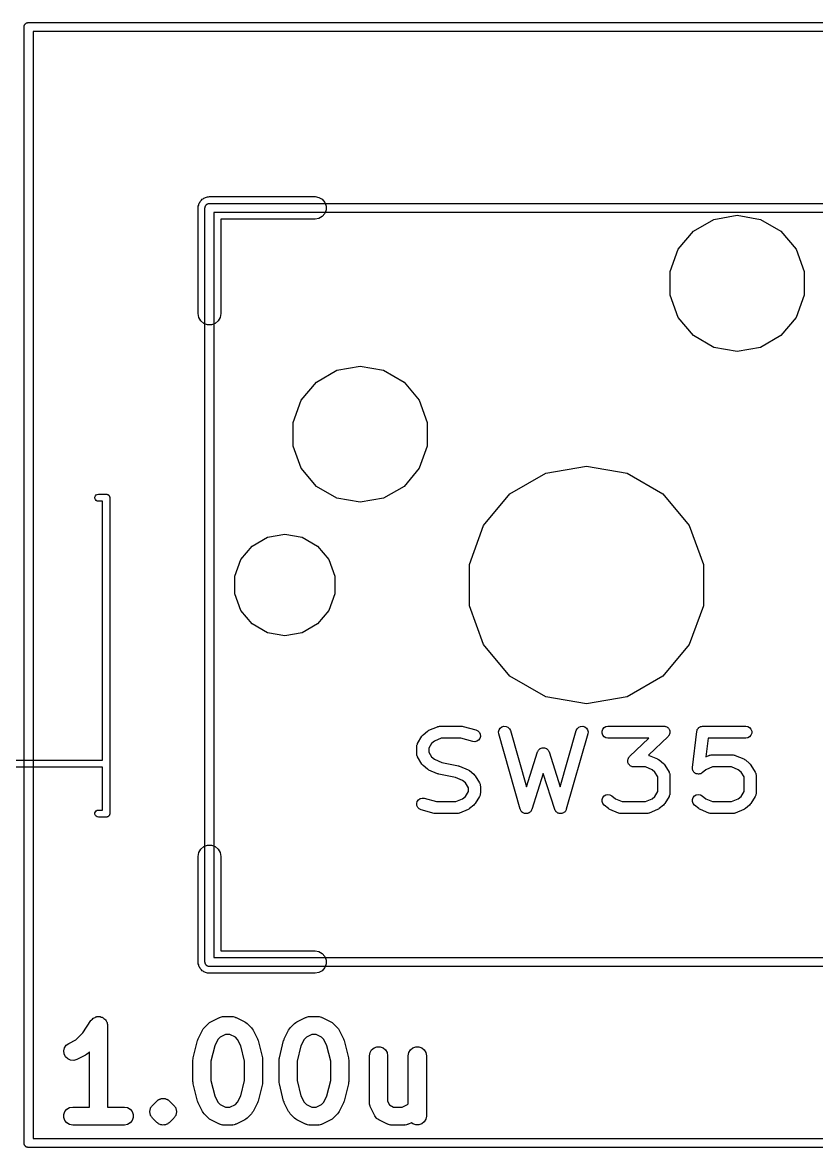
# Model space of a CAD drawing. Header units: millimetres. Extents: x 50 to 169, y 50 to 167.
# Drawn here: x 148.61 to 161.99, y 70.3 to 89.25 of the extents above; entities that cross this region are included whole.
import ezdxf

# ---------------------------------------------------------------- set-up
doc = ezdxf.new("R2010")
doc.units = ezdxf.units.MM
doc.layers.add('BLACK', color=7, linetype='Continuous')

# ---------------------------------------------------------------- blocks, each defined once
blk = doc.blocks.new('hhskb2-Cmts.User')
at = {"layer": 'BLACK'}
for p, q in [((138.582, -100.618), (138.584, -100.612)), ((138.584, -100.612), (138.588, -100.607)), ((138.588, -100.607), (138.592, -100.601)), ((138.592, -100.601), (138.597, -100.597)), ((138.597, -100.597), (138.601, -100.592)), ((138.601, -100.592), (138.607, -100.588)), ((138.607, -100.588), (138.612, -100.584)), ((138.612, -100.584), (138.618, -100.582)), ((138.618, -100.582), (138.624, -100.578)), ((138.624, -100.578), (138.631, -100.577)), ((138.631, -100.577), (138.637, -100.575)), ((138.637, -100.575), (138.643, -100.575)), ((138.643, -100.575), (138.65, -100.574)), ((138.65, -100.574), (151.35, -100.574)), ((138.574, -100.65), (138.575, -100.643)), ((138.574, -113.35), (138.574, -100.65)), ((138.575, -100.637), (138.577, -100.631)), ((138.575, -100.643), (138.575, -100.637)), ((138.577, -100.631), (138.578, -100.624)), ((138.578, -100.624), (138.582, -100.618)), ((138.726, -100.726), (138.726, -113.274)), ((151.274, -100.726), (138.726, -100.726)), ((138.726, -113.274), (151.274, -113.274)), ((138.575, -113.357), (138.574, -113.35)), ((138.575, -113.363), (138.575, -113.357)), ((138.577, -113.369), (138.575, -113.363)), ((138.578, -113.376), (138.577, -113.369)), ((138.582, -113.382), (138.578, -113.376)), ((138.584, -113.388), (138.582, -113.382)), ((138.588, -113.393), (138.584, -113.388)), ((138.592, -113.399), (138.588, -113.393)), ((138.597, -113.403), (138.592, -113.399)), ((138.601, -113.408), (138.597, -113.403)), ((138.607, -113.412), (138.601, -113.408)), ((138.612, -113.416), (138.607, -113.412)), ((138.618, -113.418), (138.612, -113.416)), ((138.624, -113.422), (138.618, -113.418)), ((138.631, -113.423), (138.624, -113.422)), ((138.637, -113.425), (138.631, -113.423)), ((138.643, -113.425), (138.637, -113.425)), ((138.65, -113.426), (138.643, -113.425)), ((151.35, -113.426), (138.65, -113.426))]:
    blk.add_line(p, q, dxfattribs=at)
blk = doc.blocks.new('hhskb2-Dwgs.User')
at = {"layer": 'BLACK'}
for p, q in [((135.527, -97.5888), (135.529, -97.5825)), ((135.529, -97.5825), (135.53, -97.5759)), ((135.53, -97.5759), (135.534, -97.5702)), ((135.534, -97.5702), (135.536, -97.5639)), ((135.536, -97.5639), (135.54, -97.5588)), ((135.54, -97.5588), (135.544, -97.553)), ((135.544, -97.553), (135.549, -97.5487)), ((135.549, -97.5487), (135.553, -97.5436)), ((135.553, -97.5436), (135.559, -97.5403)), ((135.559, -97.5403), (135.564, -97.536)), ((135.564, -97.536), (135.57, -97.5337)), ((135.57, -97.5337), (135.576, -97.5304)), ((135.576, -97.5304), (135.583, -97.5292)), ((135.583, -97.5292), (135.589, -97.527)), ((135.589, -97.527), (135.595, -97.527)), ((135.595, -97.527), (135.602, -97.5258)), ((135.602, -97.5258), (154.398, -97.5258)), ((135.526, -97.602), (135.527, -97.5954)), ((135.526, -116.398), (135.526, -97.602)), ((135.527, -97.5954), (135.527, -97.5888)), ((135.678, -97.6782), (135.678, -116.322)), ((154.322, -97.6782), (135.678, -97.6782)), ((136.518, -114.541), (136.654, -114.336)), ((136.654, -114.336), (136.66, -114.33)), ((136.66, -114.33), (136.665, -114.322)), ((136.665, -114.322), (136.678, -114.311)), ((136.678, -114.311), (136.691, -114.298)), ((136.691, -114.298), (136.699, -114.294)), ((136.699, -114.294), (136.705, -114.288)), ((136.705, -114.288), (136.722, -114.282)), ((136.722, -114.282), (136.738, -114.274)), ((136.738, -114.274), (136.747, -114.273)), ((136.747, -114.273), (136.755, -114.27)), ((136.755, -114.27), (136.773, -114.27)), ((136.773, -114.27), (136.791, -114.268)), ((136.791, -114.268), (136.799, -114.27)), ((136.799, -114.27), (136.808, -114.27)), ((136.808, -114.27), (136.825, -114.277)), ((136.825, -114.277), (136.843, -114.281)), ((136.843, -114.281), (136.85, -114.286)), ((136.85, -114.286), (136.857, -114.288)), ((136.857, -114.288), (136.871, -114.3)), ((136.871, -114.3), (136.887, -114.31)), ((136.887, -114.31), (136.892, -114.317)), ((136.892, -114.317), (136.898, -114.322)), ((136.898, -114.322), (136.907, -114.338)), ((136.907, -114.338), (136.918, -114.353)), ((136.918, -114.353), (136.92, -114.361)), ((136.92, -114.361), (136.924, -114.368)), ((136.924, -114.368), (136.928, -114.386)), ((136.928, -114.386), (136.933, -114.404)), ((136.933, -114.404), (136.932, -114.412)), ((136.932, -114.412), (136.934, -114.42)), ((136.934, -114.42), (136.934, -115.792)), ((138.56, -114.458), (138.633, -114.385)), ((138.633, -114.385), (138.653, -114.371)), ((138.653, -114.371), (138.673, -114.357)), ((138.673, -114.357), (138.818, -114.284)), ((138.818, -114.284), (138.826, -114.282)), ((138.826, -114.282), (138.834, -114.277)), ((138.834, -114.277), (138.851, -114.274)), ((138.851, -114.274), (138.868, -114.269)), ((138.868, -114.269), (138.877, -114.27)), ((138.877, -114.27), (138.886, -114.268)), ((138.886, -114.268), (139.031, -114.268)), ((139.031, -114.268), (139.04, -114.27)), ((139.04, -114.27), (139.048, -114.269)), ((139.048, -114.269), (139.066, -114.274)), ((139.066, -114.274), (139.083, -114.277)), ((139.083, -114.277), (139.091, -114.282)), ((139.091, -114.282), (139.099, -114.284)), ((139.099, -114.284), (139.244, -114.357)), ((139.244, -114.357), (139.264, -114.371)), ((139.264, -114.371), (139.284, -114.385)), ((139.284, -114.385), (139.356, -114.458)), ((140.012, -114.458), (140.084, -114.385)), ((140.084, -114.385), (140.104, -114.371)), ((140.104, -114.371), (140.124, -114.357)), ((140.124, -114.357), (140.269, -114.284)), ((140.269, -114.284), (140.278, -114.282)), ((140.278, -114.282), (140.285, -114.277)), ((140.285, -114.277), (140.303, -114.274)), ((140.303, -114.274), (140.32, -114.269)), ((140.32, -114.269), (140.329, -114.27)), ((140.329, -114.27), (140.337, -114.268)), ((140.337, -114.268), (140.482, -114.268)), ((140.482, -114.268), (140.491, -114.27)), ((140.491, -114.27), (140.5, -114.269)), ((140.5, -114.269), (140.517, -114.274)), ((140.517, -114.274), (140.535, -114.277)), ((140.535, -114.277), (140.542, -114.282)), ((140.542, -114.282), (140.551, -114.284)), ((140.551, -114.284), (140.696, -114.357)), ((140.696, -114.357), (140.715, -114.371)), ((140.715, -114.371), (140.735, -114.385)), ((140.735, -114.385), (140.808, -114.458)), ((136.401, -114.658), (136.518, -114.541)), ((138.459, -114.643), (138.532, -114.497)), ((138.532, -114.497), (138.546, -114.478)), ((138.546, -114.478), (138.56, -114.458)), ((138.831, -114.618), (138.793, -114.656)), ((138.922, -114.573), (138.831, -114.618)), ((138.995, -114.573), (138.922, -114.573)), ((139.086, -114.618), (138.995, -114.573)), ((139.123, -114.656), (139.086, -114.618)), ((139.356, -114.458), (139.37, -114.478)), ((139.37, -114.478), (139.385, -114.497)), ((139.385, -114.497), (139.458, -114.643)), ((139.911, -114.643), (139.983, -114.497)), ((139.983, -114.497), (139.998, -114.478)), ((139.998, -114.478), (140.012, -114.458)), ((140.282, -114.618), (140.245, -114.656)), ((140.373, -114.573), (140.282, -114.618)), ((140.446, -114.573), (140.373, -114.573)), ((140.537, -114.618), (140.446, -114.573)), ((140.575, -114.656), (140.537, -114.618)), ((140.808, -114.458), (140.822, -114.478)), ((140.822, -114.478), (140.836, -114.497)), ((140.836, -114.497), (140.909, -114.643)), ((136.194, -114.847), (136.206, -114.795)), ((136.206, -114.795), (136.235, -114.751)), ((136.235, -114.751), (136.278, -114.72)), ((136.278, -114.72), (136.401, -114.658)), ((138.375, -114.964), (138.448, -114.674)), ((138.448, -114.674), (138.455, -114.659)), ((138.455, -114.659), (138.459, -114.643)), ((138.739, -114.764), (138.675, -115.02)), ((138.793, -114.656), (138.739, -114.764)), ((139.177, -114.764), (139.123, -114.656)), ((139.241, -115.02), (139.177, -114.764)), ((139.458, -114.643), (139.462, -114.659)), ((139.462, -114.659), (139.469, -114.674)), ((139.469, -114.674), (139.542, -114.964)), ((139.827, -114.964), (139.899, -114.674)), ((139.899, -114.674), (139.906, -114.659)), ((139.906, -114.659), (139.911, -114.643)), ((140.191, -114.764), (140.127, -115.02)), ((140.245, -114.656), (140.191, -114.764)), ((140.629, -114.764), (140.575, -114.656)), ((140.693, -115.02), (140.629, -114.764)), ((140.909, -114.643), (140.914, -114.659)), ((140.914, -114.659), (140.921, -114.674)), ((140.921, -114.674), (140.993, -114.964)), ((141.382, -114.83), (141.422, -114.796)), ((141.422, -114.796), (141.472, -114.778)), ((141.472, -114.778), (141.525, -114.778)), ((141.525, -114.778), (141.575, -114.796)), ((141.575, -114.796), (141.615, -114.83)), ((142.035, -114.83), (142.075, -114.796)), ((142.075, -114.796), (142.125, -114.778)), ((142.125, -114.778), (142.178, -114.778)), ((142.178, -114.778), (142.228, -114.796)), ((142.228, -114.796), (142.268, -114.83)), ((136.2, -114.899), (136.194, -114.847)), ((136.223, -114.947), (136.2, -114.899)), ((136.262, -114.983), (136.223, -114.947)), ((136.31, -115.004), (136.262, -114.983)), ((136.363, -115.007), (136.31, -115.004)), ((136.414, -114.992), (136.363, -115.007)), ((136.559, -114.92), (136.414, -114.992)), ((136.579, -114.905), (136.559, -114.92)), ((136.599, -114.891), (136.579, -114.905)), ((136.629, -114.861), (136.599, -114.891)), ((136.629, -115.792), (136.629, -114.861)), ((138.371, -115.001), (138.374, -114.983)), ((138.371, -115.364), (138.371, -115.001)), ((138.374, -114.983), (138.375, -114.964)), ((139.542, -114.964), (139.543, -114.983)), ((139.543, -114.983), (139.546, -115.001)), ((139.546, -115.001), (139.546, -115.364)), ((139.822, -115.001), (139.825, -114.983)), ((139.822, -115.364), (139.822, -115.001)), ((139.825, -114.983), (139.827, -114.964)), ((140.993, -114.964), (140.994, -114.983)), ((140.994, -114.983), (140.998, -115.001)), ((140.998, -115.001), (140.998, -115.364)), ((141.346, -114.928), (141.355, -114.876)), ((141.346, -115.727), (141.346, -114.928)), ((141.355, -114.876), (141.382, -114.83)), ((141.615, -114.83), (141.642, -114.876)), ((141.642, -114.876), (141.651, -114.928)), ((141.651, -114.928), (141.651, -115.691)), ((141.999, -114.928), (142.008, -114.876)), ((141.999, -115.736), (141.999, -114.928)), ((142.008, -114.876), (142.035, -114.83)), ((142.268, -114.83), (142.295, -114.876)), ((142.295, -114.876), (142.304, -114.928)), ((142.304, -114.928), (142.304, -115.944)), ((138.675, -115.02), (138.675, -115.345)), ((139.241, -115.345), (139.241, -115.02)), ((140.127, -115.02), (140.127, -115.345)), ((140.693, -115.345), (140.693, -115.02)), ((138.374, -115.382), (138.371, -115.364)), ((138.375, -115.401), (138.374, -115.382)), ((138.675, -115.345), (138.739, -115.601)), ((139.177, -115.601), (139.241, -115.345)), ((139.543, -115.382), (139.542, -115.401)), ((139.546, -115.364), (139.543, -115.382)), ((139.825, -115.382), (139.822, -115.364)), ((139.827, -115.401), (139.825, -115.382)), ((140.127, -115.345), (140.191, -115.601)), ((140.629, -115.601), (140.693, -115.345)), ((140.994, -115.382), (140.993, -115.401)), ((140.998, -115.364), (140.994, -115.382)), ((138.448, -115.691), (138.375, -115.401)), ((139.542, -115.401), (139.469, -115.691)), ((139.899, -115.691), (139.827, -115.401)), ((140.993, -115.401), (140.921, -115.691)), ((137.682, -115.775), (137.69, -115.764)), ((137.69, -115.764), (137.762, -115.692)), ((137.762, -115.692), (137.773, -115.684)), ((137.773, -115.684), (137.782, -115.674)), ((137.782, -115.674), (137.789, -115.672)), ((137.789, -115.672), (137.794, -115.667)), ((137.794, -115.667), (137.8, -115.665)), ((137.8, -115.665), (137.805, -115.661)), ((137.805, -115.661), (137.818, -115.658)), ((137.818, -115.658), (137.83, -115.652)), ((137.83, -115.652), (137.837, -115.651)), ((137.837, -115.651), (137.843, -115.649)), ((137.843, -115.649), (137.85, -115.649)), ((137.85, -115.649), (137.857, -115.647)), ((137.857, -115.647), (137.87, -115.649)), ((137.87, -115.649), (137.883, -115.647)), ((137.883, -115.647), (137.89, -115.649)), ((137.89, -115.649), (137.896, -115.649)), ((137.896, -115.649), (137.903, -115.651)), ((137.903, -115.651), (137.909, -115.652)), ((137.909, -115.652), (137.921, -115.658)), ((137.921, -115.658), (137.934, -115.661)), ((137.934, -115.661), (137.94, -115.665)), ((137.94, -115.665), (137.946, -115.667)), ((137.946, -115.667), (137.951, -115.672)), ((137.951, -115.672), (137.957, -115.674)), ((137.957, -115.674), (137.967, -115.684)), ((137.967, -115.684), (137.978, -115.692)), ((137.978, -115.692), (138.05, -115.764)), ((138.05, -115.764), (138.058, -115.775)), ((138.455, -115.706), (138.448, -115.691)), ((138.459, -115.722), (138.455, -115.706)), ((138.532, -115.867), (138.459, -115.722)), ((138.739, -115.601), (138.793, -115.709)), ((138.793, -115.709), (138.831, -115.747)), ((138.831, -115.747), (138.922, -115.792)), ((138.995, -115.792), (139.086, -115.747)), ((139.086, -115.747), (139.123, -115.709)), ((139.123, -115.709), (139.177, -115.601)), ((139.458, -115.722), (139.385, -115.867)), ((139.462, -115.706), (139.458, -115.722)), ((139.469, -115.691), (139.462, -115.706)), ((139.906, -115.706), (139.899, -115.691)), ((139.911, -115.722), (139.906, -115.706)), ((139.983, -115.867), (139.911, -115.722)), ((140.191, -115.601), (140.245, -115.709)), ((140.245, -115.709), (140.282, -115.747)), ((140.282, -115.747), (140.373, -115.792)), ((140.446, -115.792), (140.537, -115.747)), ((140.537, -115.747), (140.575, -115.709)), ((140.575, -115.709), (140.629, -115.601)), ((140.909, -115.722), (140.836, -115.867)), ((140.914, -115.706), (140.909, -115.722)), ((140.921, -115.691), (140.914, -115.706)), ((141.348, -115.735), (141.346, -115.727)), ((141.347, -115.744), (141.348, -115.735)), ((141.352, -115.761), (141.347, -115.744)), ((141.355, -115.779), (141.352, -115.761)), ((141.651, -115.691), (141.685, -115.758)), ((141.685, -115.758), (141.752, -115.792)), ((141.898, -115.792), (141.989, -115.747)), ((141.989, -115.747), (141.999, -115.736)), ((136.196, -115.918), (136.214, -115.868)), ((136.196, -115.971), (136.196, -115.918)), ((136.214, -115.868), (136.248, -115.828)), ((136.248, -115.828), (136.294, -115.801)), ((136.294, -115.801), (136.346, -115.792)), ((136.346, -115.792), (136.629, -115.792)), ((136.934, -115.792), (137.217, -115.792)), ((137.217, -115.792), (137.269, -115.801)), ((137.269, -115.801), (137.315, -115.828)), ((137.315, -115.828), (137.349, -115.868)), ((137.349, -115.868), (137.367, -115.918)), ((137.367, -115.918), (137.367, -115.971)), ((137.645, -115.859), (137.649, -115.846)), ((137.647, -115.872), (137.645, -115.859)), ((137.645, -115.885), (137.647, -115.872)), ((137.649, -115.898), (137.645, -115.885)), ((137.649, -115.846), (137.65, -115.832)), ((137.65, -115.911), (137.649, -115.898)), ((137.65, -115.832), (137.656, -115.82)), ((137.656, -115.923), (137.65, -115.911)), ((137.656, -115.82), (137.659, -115.807)), ((137.659, -115.936), (137.656, -115.923)), ((137.659, -115.807), (137.667, -115.797)), ((137.667, -115.947), (137.659, -115.936)), ((137.667, -115.797), (137.672, -115.784)), ((137.672, -115.959), (137.667, -115.947)), ((137.672, -115.784), (137.682, -115.775)), ((137.682, -115.969), (137.672, -115.959)), ((138.058, -115.775), (138.067, -115.784)), ((138.067, -115.959), (138.058, -115.969)), ((138.067, -115.784), (138.073, -115.797)), ((138.073, -115.947), (138.067, -115.959)), ((138.073, -115.797), (138.081, -115.807)), ((138.081, -115.936), (138.073, -115.947)), ((138.081, -115.807), (138.084, -115.82)), ((138.084, -115.923), (138.081, -115.936)), ((138.084, -115.82), (138.09, -115.832)), ((138.09, -115.911), (138.084, -115.923)), ((138.09, -115.832), (138.091, -115.846)), ((138.091, -115.898), (138.09, -115.911)), ((138.091, -115.846), (138.094, -115.859)), ((138.094, -115.885), (138.091, -115.898)), ((138.094, -115.859), (138.093, -115.872)), ((138.093, -115.872), (138.094, -115.885)), ((138.546, -115.887), (138.532, -115.867)), ((138.56, -115.907), (138.546, -115.887)), ((138.633, -115.98), (138.56, -115.907)), ((138.922, -115.792), (138.995, -115.792)), ((139.356, -115.907), (139.284, -115.98)), ((139.37, -115.887), (139.356, -115.907)), ((139.385, -115.867), (139.37, -115.887)), ((139.998, -115.887), (139.983, -115.867)), ((140.012, -115.907), (139.998, -115.887)), ((140.084, -115.98), (140.012, -115.907)), ((140.373, -115.792), (140.446, -115.792)), ((140.808, -115.907), (140.735, -115.98)), ((140.822, -115.887), (140.808, -115.907)), ((140.836, -115.867), (140.822, -115.887)), ((141.36, -115.786), (141.355, -115.779)), ((141.362, -115.795), (141.36, -115.786)), ((141.435, -115.94), (141.362, -115.795)), ((141.448, -115.958), (141.435, -115.94)), ((141.46, -115.977), (141.448, -115.958)), ((141.752, -115.792), (141.898, -115.792)), ((142.304, -115.944), (142.295, -115.997)), ((136.214, -116.021), (136.196, -115.971)), ((136.248, -116.061), (136.214, -116.021)), ((136.294, -116.088), (136.248, -116.061)), ((136.346, -116.097), (136.294, -116.088)), ((137.217, -116.097), (136.346, -116.097)), ((137.269, -116.088), (137.217, -116.097)), ((137.315, -116.061), (137.269, -116.088)), ((137.349, -116.021), (137.315, -116.061)), ((137.367, -115.971), (137.349, -116.021)), ((137.69, -115.98), (137.682, -115.969)), ((137.762, -116.052), (137.69, -115.98)), ((137.773, -116.06), (137.762, -116.052)), ((137.782, -116.069), (137.773, -116.06)), ((137.789, -116.072), (137.782, -116.069)), ((137.794, -116.076), (137.789, -116.072)), ((137.8, -116.079), (137.794, -116.076)), ((137.805, -116.083), (137.8, -116.079)), ((137.818, -116.086), (137.805, -116.083)), ((137.83, -116.092), (137.818, -116.086)), ((137.837, -116.092), (137.83, -116.092)), ((137.843, -116.095), (137.837, -116.092)), ((137.85, -116.095), (137.843, -116.095)), ((137.857, -116.096), (137.85, -116.095)), ((137.87, -116.095), (137.857, -116.096)), ((137.883, -116.096), (137.87, -116.095)), ((137.89, -116.095), (137.883, -116.096)), ((137.896, -116.095), (137.89, -116.095)), ((137.903, -116.092), (137.896, -116.095)), ((137.909, -116.092), (137.903, -116.092)), ((137.921, -116.086), (137.909, -116.092)), ((137.934, -116.083), (137.921, -116.086)), ((137.94, -116.079), (137.934, -116.083)), ((137.946, -116.076), (137.94, -116.079)), ((137.951, -116.072), (137.946, -116.076)), ((137.957, -116.069), (137.951, -116.072)), ((137.967, -116.06), (137.957, -116.069)), ((137.978, -116.052), (137.967, -116.06)), ((138.05, -115.98), (137.978, -116.052)), ((138.058, -115.969), (138.05, -115.98)), ((138.653, -115.994), (138.633, -115.98)), ((138.673, -116.008), (138.653, -115.994)), ((138.818, -116.081), (138.673, -116.008)), ((138.826, -116.083), (138.818, -116.081)), ((138.834, -116.088), (138.826, -116.083)), ((138.851, -116.091), (138.834, -116.088)), ((138.868, -116.096), (138.851, -116.091)), ((138.877, -116.095), (138.868, -116.096)), ((138.886, -116.097), (138.877, -116.095)), ((139.031, -116.097), (138.886, -116.097)), ((139.04, -116.095), (139.031, -116.097)), ((139.048, -116.096), (139.04, -116.095)), ((139.066, -116.091), (139.048, -116.096)), ((139.083, -116.088), (139.066, -116.091)), ((139.091, -116.083), (139.083, -116.088)), ((139.099, -116.081), (139.091, -116.083)), ((139.244, -116.008), (139.099, -116.081)), ((139.264, -115.994), (139.244, -116.008)), ((139.284, -115.98), (139.264, -115.994)), ((140.104, -115.994), (140.084, -115.98)), ((140.124, -116.008), (140.104, -115.994)), ((140.269, -116.081), (140.124, -116.008)), ((140.278, -116.083), (140.269, -116.081)), ((140.285, -116.088), (140.278, -116.083)), ((140.303, -116.091), (140.285, -116.088)), ((140.32, -116.096), (140.303, -116.091)), ((140.329, -116.095), (140.32, -116.096)), ((140.337, -116.097), (140.329, -116.095)), ((140.482, -116.097), (140.337, -116.097)), ((140.491, -116.095), (140.482, -116.097)), ((140.5, -116.096), (140.491, -116.095)), ((140.517, -116.091), (140.5, -116.096)), ((140.535, -116.088), (140.517, -116.091)), ((140.542, -116.083), (140.535, -116.088)), ((140.551, -116.081), (140.542, -116.083)), ((140.696, -116.008), (140.551, -116.081)), ((140.715, -115.994), (140.696, -116.008)), ((140.735, -115.98), (140.715, -115.994)), ((141.464, -115.979), (141.46, -115.977)), ((141.466, -115.983), (141.464, -115.979)), ((141.485, -115.995), (141.466, -115.983)), ((141.503, -116.008), (141.485, -115.995)), ((141.648, -116.081), (141.503, -116.008)), ((141.656, -116.083), (141.648, -116.081)), ((141.664, -116.088), (141.656, -116.083)), ((141.682, -116.091), (141.664, -116.088)), ((141.699, -116.096), (141.682, -116.091)), ((141.707, -116.095), (141.699, -116.096)), ((141.716, -116.097), (141.707, -116.095)), ((141.934, -116.097), (141.716, -116.097)), ((141.943, -116.095), (141.934, -116.097)), ((141.951, -116.096), (141.943, -116.095)), ((141.968, -116.091), (141.951, -116.096)), ((141.986, -116.088), (141.968, -116.091)), ((141.994, -116.083), (141.986, -116.088)), ((142.002, -116.081), (141.994, -116.083)), ((142.051, -116.056), (142.002, -116.081)), ((142.075, -116.076), (142.051, -116.056)), ((142.125, -116.095), (142.075, -116.076)), ((142.178, -116.095), (142.125, -116.095)), ((142.228, -116.076), (142.178, -116.095)), ((142.268, -116.042), (142.228, -116.076)), ((142.295, -115.997), (142.268, -116.042)), ((135.678, -116.322), (154.322, -116.322)), ((135.527, -116.405), (135.526, -116.398)), ((135.527, -116.411), (135.527, -116.405)), ((135.529, -116.417), (135.527, -116.411)), ((135.53, -116.424), (135.529, -116.417)), ((135.534, -116.43), (135.53, -116.424)), ((135.536, -116.436), (135.534, -116.43)), ((135.54, -116.441), (135.536, -116.436)), ((135.544, -116.447), (135.54, -116.441)), ((135.549, -116.451), (135.544, -116.447)), ((135.553, -116.456), (135.549, -116.451)), ((135.559, -116.46), (135.553, -116.456)), ((135.564, -116.464), (135.559, -116.46)), ((135.57, -116.466), (135.564, -116.464)), ((135.576, -116.47), (135.57, -116.466)), ((135.583, -116.471), (135.576, -116.47)), ((135.589, -116.473), (135.583, -116.471)), ((135.595, -116.473), (135.589, -116.473)), ((135.602, -116.474), (135.595, -116.473)), ((154.398, -116.474), (135.602, -116.474))]:
    blk.add_line(p, q, dxfattribs=at)
blk = doc.blocks.new('hhskb2-F.SilkS')
at = {"layer": 'BLACK'}
for p, q in [((138.462, -100.617), (138.468, -100.601)), ((138.468, -100.601), (138.471, -100.585)), ((138.471, -100.585), (138.479, -100.57)), ((138.479, -100.57), (138.485, -100.555)), ((138.485, -100.555), (138.496, -100.542)), ((138.496, -100.542), (138.504, -100.528)), ((138.504, -100.528), (138.517, -100.517)), ((138.517, -100.517), (138.528, -100.504)), ((138.528, -100.504), (138.542, -100.496)), ((138.542, -100.496), (138.555, -100.485)), ((138.555, -100.485), (138.57, -100.479)), ((138.57, -100.479), (138.585, -100.471)), ((138.585, -100.471), (138.601, -100.468)), ((138.601, -100.468), (138.617, -100.462)), ((138.617, -100.462), (138.634, -100.462)), ((138.634, -100.462), (138.65, -100.459)), ((138.65, -100.459), (140.428, -100.459)), ((140.428, -100.459), (140.493, -100.471)), ((140.493, -100.471), (140.55, -100.504)), ((140.55, -100.504), (140.593, -100.555)), ((140.593, -100.555), (140.616, -100.617)), ((138.459, -100.65), (138.462, -100.634)), ((138.459, -102.428), (138.459, -100.65)), ((138.462, -100.634), (138.462, -100.617)), ((140.55, -100.796), (140.493, -100.829)), ((140.593, -100.745), (140.55, -100.796)), ((140.616, -100.683), (140.593, -100.745)), ((140.616, -100.617), (140.616, -100.683)), ((147.148, -100.842), (147.54, -100.773)), ((147.54, -100.773), (147.932, -100.842)), ((140.428, -100.84), (138.84, -100.84)), ((138.84, -100.84), (138.84, -102.428)), ((140.493, -100.829), (140.428, -100.84)), ((146.802, -101.041), (147.148, -100.842)), ((147.932, -100.842), (148.278, -101.041)), ((146.546, -101.346), (146.802, -101.041)), ((148.278, -101.041), (148.534, -101.346)), ((146.41, -101.721), (146.546, -101.346)), ((148.534, -101.346), (148.67, -101.721)), ((146.41, -102.119), (146.41, -101.721)), ((148.67, -101.721), (148.67, -102.119)), ((146.546, -102.494), (146.41, -102.119)), ((148.67, -102.119), (148.534, -102.494)), ((138.471, -102.493), (138.459, -102.428)), ((138.504, -102.55), (138.471, -102.493)), ((138.829, -102.493), (138.796, -102.55)), ((138.84, -102.428), (138.829, -102.493)), ((146.802, -102.799), (146.546, -102.494)), ((148.534, -102.494), (148.278, -102.799)), ((138.555, -102.593), (138.504, -102.55)), ((138.617, -102.616), (138.555, -102.593)), ((138.683, -102.616), (138.617, -102.616)), ((138.745, -102.593), (138.683, -102.616)), ((138.796, -102.55), (138.745, -102.593)), ((147.148, -102.998), (146.802, -102.799)), ((148.278, -102.799), (147.932, -102.998)), ((147.54, -103.067), (147.148, -102.998)), ((147.932, -102.998), (147.54, -103.067)), ((140.452, -103.581), (140.798, -103.382)), ((140.798, -103.382), (141.19, -103.313)), ((141.19, -103.313), (141.582, -103.382)), ((141.582, -103.382), (141.928, -103.581)), ((140.196, -103.886), (140.452, -103.581)), ((141.928, -103.581), (142.184, -103.886)), ((140.06, -104.261), (140.196, -103.886)), ((142.184, -103.886), (142.32, -104.261)), ((140.06, -104.659), (140.06, -104.261)), ((142.32, -104.261), (142.32, -104.659)), ((140.196, -105.034), (140.06, -104.659)), ((142.32, -104.659), (142.184, -105.034)), ((140.452, -105.339), (140.196, -105.034)), ((142.184, -105.034), (141.928, -105.339)), ((143.713, -105.467), (144.315, -105.119)), ((144.315, -105.119), (145, -104.998)), ((145, -104.998), (145.685, -105.119)), ((145.685, -105.119), (146.287, -105.467)), ((140.798, -105.538), (140.452, -105.339)), ((141.928, -105.339), (141.582, -105.538)), ((136.721, -105.52), (136.728, -105.5)), ((136.721, -105.54), (136.721, -105.52)), ((136.728, -105.56), (136.721, -105.54)), ((136.728, -105.5), (136.741, -105.484)), ((136.741, -105.484), (136.759, -105.474)), ((136.759, -105.474), (136.78, -105.47)), ((136.78, -105.47), (136.91, -105.47)), ((136.91, -105.47), (136.915, -105.471)), ((136.915, -105.471), (136.92, -105.471)), ((136.92, -105.471), (136.925, -105.473)), ((136.925, -105.473), (136.931, -105.474)), ((136.931, -105.474), (136.935, -105.476)), ((136.935, -105.476), (136.94, -105.478)), ((136.94, -105.478), (136.944, -105.481)), ((136.944, -105.481), (136.949, -105.484)), ((136.949, -105.484), (136.952, -105.488)), ((136.952, -105.488), (136.956, -105.491)), ((136.956, -105.491), (136.959, -105.496)), ((136.959, -105.496), (136.962, -105.5)), ((136.962, -105.5), (136.964, -105.505)), ((136.964, -105.505), (136.966, -105.509)), ((136.966, -105.509), (136.967, -105.515)), ((136.967, -105.515), (136.969, -105.52)), ((136.969, -105.52), (136.969, -105.525)), ((136.969, -105.525), (136.97, -105.53)), ((136.97, -105.53), (136.97, -110.85)), ((141.19, -105.607), (140.798, -105.538)), ((141.582, -105.538), (141.19, -105.607)), ((143.267, -105.999), (143.713, -105.467)), ((146.287, -105.467), (146.733, -105.999)), ((136.741, -105.576), (136.728, -105.56)), ((136.759, -105.586), (136.741, -105.576)), ((136.78, -105.59), (136.759, -105.586)), ((136.85, -105.59), (136.78, -105.59)), ((136.85, -109.95), (136.85, -105.59)), ((143.029, -106.652), (143.267, -105.999)), ((146.733, -105.999), (146.971, -106.652)), ((139.371, -106.346), (139.628, -106.197)), ((139.628, -106.197), (139.92, -106.146)), ((139.92, -106.146), (140.212, -106.197)), ((140.212, -106.197), (140.469, -106.346)), ((139.18, -106.573), (139.371, -106.346)), ((140.469, -106.346), (140.66, -106.573)), ((139.079, -106.852), (139.18, -106.573)), ((140.66, -106.573), (140.761, -106.852)), ((143.029, -107.348), (143.029, -106.652)), ((146.971, -106.652), (146.971, -107.348)), ((139.079, -107.148), (139.079, -106.852)), ((140.761, -106.852), (140.761, -107.148)), ((139.18, -107.427), (139.079, -107.148)), ((140.761, -107.148), (140.66, -107.427)), ((139.371, -107.654), (139.18, -107.427)), ((140.66, -107.427), (140.469, -107.654)), ((143.267, -108.001), (143.029, -107.348)), ((146.971, -107.348), (146.733, -108.001)), ((139.628, -107.803), (139.371, -107.654)), ((139.92, -107.854), (139.628, -107.803)), ((140.212, -107.803), (139.92, -107.854)), ((140.469, -107.654), (140.212, -107.803)), ((143.713, -108.533), (143.267, -108.001)), ((146.733, -108.001), (146.287, -108.533)), ((144.315, -108.881), (143.713, -108.533)), ((146.287, -108.533), (145.685, -108.881)), ((145, -109.002), (144.315, -108.881)), ((145.685, -108.881), (145, -109.002)), ((142.25, -109.522), (142.322, -109.462)), ((142.322, -109.462), (142.336, -109.454)), ((142.336, -109.454), (142.348, -109.446)), ((142.348, -109.446), (142.493, -109.386)), ((142.493, -109.386), (142.496, -109.385)), ((142.496, -109.385), (142.498, -109.384)), ((142.498, -109.384), (142.513, -109.381)), ((142.513, -109.381), (142.528, -109.378)), ((142.528, -109.378), (142.53, -109.378)), ((142.53, -109.378), (142.533, -109.378)), ((142.533, -109.378), (142.895, -109.378)), ((142.895, -109.378), (142.909, -109.38)), ((142.909, -109.38), (142.923, -109.382)), ((142.923, -109.382), (143.14, -109.442)), ((143.14, -109.442), (143.172, -109.457)), ((143.172, -109.457), (143.197, -109.482)), ((143.197, -109.482), (143.212, -109.515)), ((143.212, -109.515), (143.214, -109.55)), ((143.52, -109.472), (143.528, -109.438)), ((143.523, -109.507), (143.52, -109.472)), ((143.886, -110.777), (143.523, -109.507)), ((143.528, -109.438), (143.548, -109.409)), ((143.548, -109.409), (143.577, -109.388)), ((143.577, -109.388), (143.611, -109.378)), ((143.611, -109.378), (143.646, -109.381)), ((143.646, -109.381), (143.678, -109.395)), ((143.678, -109.395), (143.703, -109.42)), ((143.703, -109.42), (143.719, -109.452)), ((143.719, -109.452), (143.99, -110.399)), ((144.559, -110.399), (144.83, -109.452)), ((145.025, -109.507), (144.662, -110.777)), ((144.83, -109.452), (144.845, -109.42)), ((144.845, -109.42), (144.871, -109.395)), ((144.871, -109.395), (144.903, -109.381)), ((144.903, -109.381), (144.938, -109.378)), ((144.938, -109.378), (144.972, -109.388)), ((144.972, -109.388), (145, -109.409)), ((145, -109.409), (145.02, -109.438)), ((145.02, -109.438), (145.029, -109.472)), ((145.029, -109.472), (145.025, -109.507)), ((145.263, -109.462), (145.275, -109.429)), ((145.263, -109.497), (145.263, -109.462)), ((145.275, -109.53), (145.263, -109.497)), ((145.275, -109.429), (145.298, -109.402)), ((145.298, -109.402), (145.328, -109.384)), ((145.328, -109.384), (145.363, -109.378)), ((145.363, -109.378), (146.306, -109.378)), ((146.306, -109.378), (146.321, -109.38)), ((146.321, -109.38), (146.335, -109.382)), ((146.335, -109.382), (146.338, -109.383)), ((146.338, -109.383), (146.341, -109.384)), ((146.341, -109.384), (146.354, -109.391)), ((146.354, -109.391), (146.367, -109.398)), ((146.367, -109.398), (146.369, -109.4)), ((146.369, -109.4), (146.372, -109.402)), ((146.372, -109.402), (146.381, -109.413)), ((146.381, -109.413), (146.391, -109.423)), ((146.391, -109.423), (146.392, -109.426)), ((146.392, -109.426), (146.394, -109.429)), ((146.394, -109.429), (146.399, -109.442)), ((146.401, -109.511), (146.397, -109.525)), ((146.399, -109.442), (146.405, -109.456)), ((146.406, -109.497), (146.401, -109.511)), ((146.405, -109.456), (146.405, -109.459)), ((146.405, -109.459), (146.406, -109.462)), ((146.406, -109.462), (146.406, -109.476)), ((146.406, -109.476), (146.407, -109.491)), ((146.407, -109.491), (146.406, -109.494)), ((146.406, -109.494), (146.406, -109.497)), ((146.786, -110.072), (146.859, -109.467)), ((146.859, -109.462), (146.864, -109.448)), ((146.859, -109.465), (146.859, -109.462)), ((146.859, -109.467), (146.859, -109.465)), ((146.864, -109.448), (146.869, -109.434)), ((146.869, -109.434), (146.87, -109.431)), ((146.87, -109.431), (146.871, -109.429)), ((146.871, -109.429), (146.881, -109.417)), ((146.881, -109.417), (146.89, -109.405)), ((146.89, -109.405), (146.892, -109.404)), ((146.892, -109.404), (146.894, -109.402)), ((146.894, -109.402), (146.907, -109.394)), ((146.907, -109.394), (146.919, -109.386)), ((146.919, -109.386), (146.922, -109.385)), ((146.922, -109.385), (146.925, -109.384)), ((146.925, -109.384), (146.939, -109.381)), ((146.939, -109.381), (146.954, -109.378)), ((146.954, -109.378), (146.957, -109.378)), ((146.957, -109.378), (146.959, -109.378)), ((146.959, -109.378), (147.685, -109.378)), ((147.685, -109.378), (147.72, -109.384)), ((147.72, -109.384), (147.75, -109.402)), ((147.75, -109.402), (147.773, -109.429)), ((147.773, -109.429), (147.785, -109.462)), ((147.785, -109.497), (147.773, -109.53)), ((147.785, -109.462), (147.785, -109.497)), ((142.142, -109.712), (142.143, -109.702)), ((142.143, -109.702), (142.145, -109.695)), ((142.145, -109.695), (142.147, -109.687)), ((142.147, -109.687), (142.152, -109.678)), ((142.152, -109.678), (142.155, -109.669)), ((142.155, -109.669), (142.228, -109.548)), ((142.228, -109.548), (142.239, -109.535)), ((142.239, -109.535), (142.25, -109.522)), ((142.393, -109.668), (142.344, -109.75)), ((142.441, -109.628), (142.393, -109.668)), ((142.553, -109.581), (142.441, -109.628)), ((142.882, -109.581), (142.553, -109.581)), ((143.086, -109.638), (142.882, -109.581)), ((143.121, -109.641), (143.086, -109.638)), ((143.155, -109.632), (143.121, -109.641)), ((143.184, -109.612), (143.155, -109.632)), ((143.205, -109.584), (143.184, -109.612)), ((143.214, -109.55), (143.205, -109.584)), ((145.298, -109.557), (145.275, -109.53)), ((145.328, -109.575), (145.298, -109.557)), ((145.363, -109.581), (145.328, -109.575)), ((146.052, -109.581), (145.363, -109.581)), ((145.728, -109.89), (146.052, -109.581)), ((146.376, -109.553), (146.047, -109.867)), ((146.385, -109.541), (146.376, -109.553)), ((146.394, -109.53), (146.385, -109.541)), ((146.395, -109.527), (146.394, -109.53)), ((146.397, -109.525), (146.395, -109.527)), ((147.05, -109.581), (147.012, -109.892)), ((147.685, -109.581), (147.05, -109.581)), ((147.72, -109.575), (147.685, -109.581)), ((147.75, -109.557), (147.72, -109.575)), ((147.773, -109.53), (147.75, -109.557)), ((142.141, -109.721), (142.142, -109.712)), ((142.141, -109.842), (142.141, -109.721)), ((142.142, -109.852), (142.141, -109.842)), ((142.143, -109.862), (142.142, -109.852)), ((142.145, -109.869), (142.143, -109.862)), ((142.147, -109.877), (142.145, -109.869)), ((142.152, -109.886), (142.147, -109.877)), ((142.155, -109.895), (142.152, -109.886)), ((142.228, -110.016), (142.155, -109.895)), ((142.344, -109.75), (142.344, -109.814)), ((142.344, -109.814), (142.393, -109.896)), ((142.393, -109.896), (142.441, -109.936)), ((143.99, -110.399), (144.178, -109.811)), ((144.178, -109.811), (144.179, -109.808)), ((144.179, -109.808), (144.18, -109.804)), ((144.18, -109.804), (144.188, -109.792)), ((144.188, -109.792), (144.194, -109.78)), ((144.194, -109.78), (144.197, -109.777)), ((144.197, -109.777), (144.199, -109.774)), ((144.199, -109.774), (144.21, -109.766)), ((144.21, -109.766), (144.22, -109.756)), ((144.22, -109.756), (144.224, -109.755)), ((144.224, -109.755), (144.227, -109.752)), ((144.227, -109.752), (144.24, -109.748)), ((144.24, -109.748), (144.253, -109.743)), ((144.253, -109.743), (144.257, -109.743)), ((144.257, -109.743), (144.261, -109.742)), ((144.261, -109.742), (144.274, -109.742)), ((144.274, -109.742), (144.288, -109.742)), ((144.288, -109.742), (144.292, -109.743)), ((144.292, -109.743), (144.296, -109.743)), ((144.296, -109.743), (144.309, -109.748)), ((144.309, -109.748), (144.322, -109.752)), ((144.322, -109.752), (144.325, -109.755)), ((144.325, -109.755), (144.329, -109.756)), ((144.329, -109.756), (144.339, -109.766)), ((144.339, -109.766), (144.349, -109.774)), ((144.349, -109.774), (144.352, -109.777)), ((144.352, -109.777), (144.355, -109.78)), ((144.355, -109.78), (144.361, -109.792)), ((144.361, -109.792), (144.368, -109.804)), ((144.368, -109.804), (144.369, -109.808)), ((144.369, -109.808), (144.371, -109.811)), ((144.371, -109.811), (144.559, -110.399)), ((145.72, -109.901), (145.728, -109.89)), ((146.047, -109.867), (146.051, -109.868)), ((146.051, -109.868), (146.053, -109.869)), ((146.053, -109.869), (146.055, -109.87)), ((146.055, -109.87), (146.2, -109.93)), ((147.012, -109.892), (147.065, -109.87)), ((147.065, -109.87), (147.068, -109.869)), ((147.068, -109.869), (147.07, -109.868)), ((147.07, -109.868), (147.085, -109.865)), ((147.085, -109.865), (147.1, -109.862)), ((147.1, -109.862), (147.102, -109.862)), ((147.102, -109.862), (147.105, -109.862)), ((147.105, -109.862), (147.467, -109.862)), ((147.467, -109.862), (147.47, -109.862)), ((147.47, -109.862), (147.472, -109.862)), ((147.472, -109.862), (147.487, -109.865)), ((147.487, -109.865), (147.502, -109.868)), ((147.502, -109.868), (147.504, -109.869)), ((147.504, -109.869), (147.507, -109.87)), ((147.507, -109.87), (147.652, -109.93)), ((134.15, -109.95), (136.85, -109.95)), ((136.85, -110.07), (134.15, -110.07)), ((136.85, -110.79), (136.85, -110.07)), ((142.239, -110.028), (142.228, -110.016)), ((142.25, -110.041), (142.239, -110.028)), ((142.322, -110.102), (142.25, -110.041)), ((142.441, -109.936), (142.563, -109.987)), ((142.563, -109.987), (142.844, -110.045)), ((142.844, -110.045), (142.853, -110.049)), ((142.853, -110.049), (142.862, -110.051)), ((142.862, -110.051), (143.007, -110.111)), ((145.697, -109.952), (145.698, -109.949)), ((145.698, -109.966), (145.697, -109.952)), ((145.698, -109.946), (145.703, -109.932)), ((145.698, -109.949), (145.698, -109.946)), ((145.698, -109.981), (145.698, -109.966)), ((145.699, -109.984), (145.698, -109.981)), ((145.7, -109.987), (145.699, -109.984)), ((145.705, -110.001), (145.7, -109.987)), ((145.703, -109.932), (145.707, -109.918)), ((145.71, -110.014), (145.705, -110.001)), ((145.707, -109.918), (145.709, -109.916)), ((145.709, -109.916), (145.71, -109.913)), ((145.71, -109.913), (145.72, -109.901)), ((145.712, -110.017), (145.71, -110.014)), ((145.714, -110.02), (145.712, -110.017)), ((145.724, -110.03), (145.714, -110.02)), ((145.733, -110.041), (145.724, -110.03)), ((145.736, -110.043), (145.733, -110.041)), ((145.738, -110.045), (145.736, -110.043)), ((145.751, -110.052), (145.738, -110.045)), ((145.764, -110.059), (145.751, -110.052)), ((145.767, -110.059), (145.764, -110.059)), ((145.77, -110.061), (145.767, -110.059)), ((145.784, -110.062), (145.77, -110.061)), ((145.798, -110.065), (145.784, -110.062)), ((145.996, -110.065), (145.798, -110.065)), ((146.108, -110.112), (145.996, -110.065)), ((146.2, -109.93), (146.213, -109.938)), ((146.213, -109.938), (146.226, -109.946)), ((146.226, -109.946), (146.299, -110.006)), ((146.299, -110.006), (146.31, -110.019)), ((146.31, -110.019), (146.321, -110.032)), ((146.321, -110.032), (146.393, -110.153)), ((146.787, -110.087), (146.786, -110.072)), ((146.787, -110.102), (146.787, -110.087)), ((147.125, -110.065), (147.013, -110.112)), ((147.447, -110.065), (147.125, -110.065)), ((147.559, -110.112), (147.447, -110.065)), ((147.652, -109.93), (147.664, -109.938)), ((147.664, -109.938), (147.678, -109.946)), ((147.678, -109.946), (147.75, -110.006)), ((147.75, -110.006), (147.761, -110.019)), ((147.761, -110.019), (147.772, -110.032)), ((147.772, -110.032), (147.845, -110.153)), ((142.336, -110.109), (142.322, -110.102)), ((142.348, -110.118), (142.336, -110.109)), ((142.493, -110.178), (142.348, -110.118)), ((142.503, -110.18), (142.493, -110.178)), ((142.512, -110.184), (142.503, -110.18)), ((142.793, -110.242), (142.512, -110.184)), ((142.915, -110.293), (142.793, -110.242)), ((143.007, -110.111), (143.02, -110.12)), ((143.02, -110.12), (143.033, -110.127)), ((143.033, -110.127), (143.106, -110.188)), ((143.106, -110.188), (143.117, -110.201)), ((143.117, -110.201), (143.128, -110.213)), ((143.128, -110.213), (143.2, -110.334)), ((144.274, -110.176), (144.081, -110.78)), ((144.468, -110.78), (144.274, -110.176)), ((146.155, -110.151), (146.108, -110.112)), ((146.205, -110.233), (146.155, -110.151)), ((146.205, -110.479), (146.205, -110.233)), ((146.393, -110.153), (146.397, -110.162)), ((146.397, -110.162), (146.402, -110.17)), ((146.402, -110.17), (146.403, -110.178)), ((146.403, -110.178), (146.406, -110.186)), ((146.406, -110.186), (146.406, -110.196)), ((146.406, -110.196), (146.408, -110.205)), ((146.408, -110.205), (146.408, -110.508)), ((146.788, -110.104), (146.787, -110.102)), ((146.788, -110.107), (146.788, -110.104)), ((146.794, -110.121), (146.788, -110.107)), ((146.799, -110.135), (146.794, -110.121)), ((146.801, -110.137), (146.799, -110.135)), ((146.802, -110.14), (146.801, -110.137)), ((146.812, -110.151), (146.802, -110.14)), ((146.821, -110.162), (146.812, -110.151)), ((146.824, -110.163), (146.821, -110.162)), ((146.826, -110.166), (146.824, -110.163)), ((146.839, -110.172), (146.826, -110.166)), ((146.852, -110.18), (146.839, -110.172)), ((146.855, -110.18), (146.852, -110.18)), ((146.857, -110.182), (146.855, -110.18)), ((146.872, -110.183), (146.857, -110.182)), ((146.887, -110.186), (146.872, -110.183)), ((146.889, -110.185), (146.887, -110.186)), ((146.892, -110.186), (146.889, -110.185)), ((146.907, -110.182), (146.892, -110.186)), ((146.921, -110.18), (146.907, -110.182)), ((146.924, -110.178), (146.921, -110.18)), ((146.927, -110.178), (146.924, -110.178)), ((146.939, -110.17), (146.927, -110.178)), ((146.952, -110.162), (146.939, -110.17)), ((147.013, -110.112), (146.952, -110.162)), ((147.607, -110.151), (147.559, -110.112)), ((147.656, -110.233), (147.607, -110.151)), ((147.656, -110.479), (147.656, -110.233)), ((147.845, -110.153), (147.848, -110.162)), ((147.848, -110.162), (147.853, -110.17)), ((147.853, -110.17), (147.855, -110.178)), ((147.855, -110.178), (147.857, -110.186)), ((147.857, -110.186), (147.858, -110.196)), ((147.858, -110.196), (147.859, -110.205)), ((147.859, -110.205), (147.859, -110.508)), ((142.962, -110.333), (142.915, -110.293)), ((143.012, -110.415), (142.962, -110.333)), ((143.012, -110.479), (143.012, -110.415)), ((143.2, -110.334), (143.204, -110.343)), ((143.204, -110.343), (143.209, -110.352)), ((143.209, -110.352), (143.21, -110.36)), ((143.21, -110.36), (143.213, -110.367)), ((143.213, -110.367), (143.213, -110.377)), ((143.213, -110.377), (143.215, -110.387)), ((143.215, -110.387), (143.215, -110.508)), ((142.141, -110.679), (142.151, -110.645)), ((142.151, -110.645), (142.171, -110.617)), ((142.171, -110.617), (142.2, -110.597)), ((142.2, -110.597), (142.234, -110.588)), ((142.234, -110.588), (142.269, -110.591)), ((142.269, -110.591), (142.474, -110.648)), ((142.474, -110.648), (142.803, -110.648)), ((142.803, -110.648), (142.915, -110.601)), ((142.915, -110.601), (142.962, -110.562)), ((142.962, -110.562), (143.012, -110.479)), ((143.2, -110.56), (143.128, -110.681)), ((143.204, -110.551), (143.2, -110.56)), ((143.209, -110.542), (143.204, -110.551)), ((143.21, -110.534), (143.209, -110.542)), ((143.213, -110.527), (143.21, -110.534)), ((143.215, -110.508), (143.213, -110.517)), ((143.213, -110.517), (143.213, -110.527)), ((145.263, -110.611), (145.275, -110.578)), ((145.263, -110.647), (145.263, -110.611)), ((145.275, -110.68), (145.263, -110.647)), ((145.275, -110.578), (145.297, -110.551)), ((145.297, -110.551), (145.328, -110.533)), ((145.328, -110.533), (145.363, -110.527)), ((145.363, -110.527), (145.397, -110.533)), ((145.397, -110.533), (145.428, -110.551)), ((145.428, -110.551), (145.489, -110.601)), ((145.489, -110.601), (145.601, -110.648)), ((145.601, -110.648), (145.996, -110.648)), ((145.996, -110.648), (146.108, -110.601)), ((146.108, -110.601), (146.155, -110.562)), ((146.155, -110.562), (146.205, -110.479)), ((146.393, -110.56), (146.321, -110.681)), ((146.397, -110.551), (146.393, -110.56)), ((146.402, -110.542), (146.397, -110.551)), ((146.403, -110.534), (146.402, -110.542)), ((146.406, -110.527), (146.403, -110.534)), ((146.408, -110.508), (146.406, -110.517)), ((146.406, -110.517), (146.406, -110.527)), ((146.787, -110.611), (146.799, -110.578)), ((146.787, -110.647), (146.787, -110.611)), ((146.799, -110.68), (146.787, -110.647)), ((146.799, -110.578), (146.821, -110.551)), ((146.821, -110.551), (146.852, -110.533)), ((146.852, -110.533), (146.887, -110.527)), ((146.887, -110.527), (146.921, -110.533)), ((146.921, -110.533), (146.952, -110.551)), ((146.952, -110.551), (147.013, -110.601)), ((147.013, -110.601), (147.125, -110.648)), ((147.125, -110.648), (147.447, -110.648)), ((147.447, -110.648), (147.559, -110.601)), ((147.559, -110.601), (147.607, -110.562)), ((147.607, -110.562), (147.656, -110.479)), ((147.845, -110.56), (147.772, -110.681)), ((147.848, -110.551), (147.845, -110.56)), ((147.853, -110.542), (147.848, -110.551)), ((147.855, -110.534), (147.853, -110.542)), ((147.857, -110.527), (147.855, -110.534)), ((147.858, -110.517), (147.857, -110.527)), ((147.859, -110.508), (147.858, -110.517)), ((136.721, -110.84), (136.728, -110.82)), ((136.721, -110.86), (136.721, -110.84)), ((136.728, -110.82), (136.741, -110.804)), ((136.741, -110.804), (136.759, -110.794)), ((136.759, -110.794), (136.78, -110.79)), ((136.78, -110.79), (136.85, -110.79)), ((142.144, -110.714), (142.141, -110.679)), ((142.159, -110.747), (142.144, -110.714)), ((142.183, -110.772), (142.159, -110.747)), ((142.215, -110.787), (142.183, -110.772)), ((142.433, -110.847), (142.215, -110.787)), ((142.858, -110.845), (142.842, -110.848)), ((142.86, -110.844), (142.858, -110.845)), ((142.862, -110.843), (142.86, -110.844)), ((143.007, -110.783), (142.862, -110.843)), ((143.02, -110.775), (143.007, -110.783)), ((143.033, -110.767), (143.02, -110.775)), ((143.106, -110.707), (143.033, -110.767)), ((143.117, -110.694), (143.106, -110.707)), ((143.128, -110.681), (143.117, -110.694)), ((143.889, -110.783), (143.886, -110.777)), ((143.89, -110.788), (143.889, -110.783)), ((143.896, -110.798), (143.89, -110.788)), ((143.902, -110.809), (143.896, -110.798)), ((143.906, -110.813), (143.902, -110.809)), ((143.909, -110.818), (143.906, -110.813)), ((143.918, -110.825), (143.909, -110.818)), ((143.927, -110.834), (143.918, -110.825)), ((143.932, -110.836), (143.927, -110.834)), ((143.937, -110.839), (143.932, -110.836)), ((143.948, -110.843), (143.937, -110.839)), ((143.959, -110.848), (143.948, -110.843)), ((144.017, -110.844), (144.006, -110.849)), ((144.028, -110.841), (144.017, -110.844)), ((144.033, -110.838), (144.028, -110.841)), ((144.038, -110.835), (144.033, -110.838)), ((144.047, -110.827), (144.038, -110.835)), ((144.057, -110.82), (144.047, -110.827)), ((144.06, -110.816), (144.057, -110.82)), ((144.064, -110.812), (144.06, -110.816)), ((144.07, -110.801), (144.064, -110.812)), ((144.077, -110.791), (144.07, -110.801)), ((144.078, -110.785), (144.077, -110.791)), ((144.081, -110.78), (144.078, -110.785)), ((144.47, -110.785), (144.468, -110.78)), ((144.472, -110.791), (144.47, -110.785)), ((144.479, -110.801), (144.472, -110.791)), ((144.484, -110.812), (144.479, -110.801)), ((144.488, -110.816), (144.484, -110.812)), ((144.492, -110.82), (144.488, -110.816)), ((144.501, -110.827), (144.492, -110.82)), ((144.51, -110.835), (144.501, -110.827)), ((144.516, -110.838), (144.51, -110.835)), ((144.52, -110.841), (144.516, -110.838)), ((144.532, -110.844), (144.52, -110.841)), ((144.543, -110.849), (144.532, -110.844)), ((144.6, -110.843), (144.589, -110.848)), ((144.612, -110.839), (144.6, -110.843)), ((144.616, -110.836), (144.612, -110.839)), ((144.621, -110.834), (144.616, -110.836)), ((144.63, -110.825), (144.621, -110.834)), ((144.64, -110.818), (144.63, -110.825)), ((144.643, -110.813), (144.64, -110.818)), ((144.647, -110.809), (144.643, -110.813)), ((144.652, -110.798), (144.647, -110.809)), ((144.659, -110.788), (144.652, -110.798)), ((144.66, -110.783), (144.659, -110.788)), ((144.662, -110.777), (144.66, -110.783)), ((145.298, -110.707), (145.275, -110.68)), ((145.37, -110.767), (145.298, -110.707)), ((145.384, -110.775), (145.37, -110.767)), ((145.396, -110.783), (145.384, -110.775)), ((145.541, -110.843), (145.396, -110.783)), ((145.544, -110.844), (145.541, -110.843)), ((145.546, -110.845), (145.544, -110.844)), ((145.561, -110.848), (145.546, -110.845)), ((146.051, -110.845), (146.036, -110.848)), ((146.053, -110.844), (146.051, -110.845)), ((146.055, -110.843), (146.053, -110.844)), ((146.2, -110.783), (146.055, -110.843)), ((146.213, -110.775), (146.2, -110.783)), ((146.226, -110.767), (146.213, -110.775)), ((146.299, -110.707), (146.226, -110.767)), ((146.31, -110.694), (146.299, -110.707)), ((146.321, -110.681), (146.31, -110.694)), ((146.822, -110.707), (146.799, -110.68)), ((146.894, -110.767), (146.822, -110.707)), ((146.908, -110.775), (146.894, -110.767)), ((146.92, -110.783), (146.908, -110.775)), ((147.065, -110.843), (146.92, -110.783)), ((147.068, -110.844), (147.065, -110.843)), ((147.07, -110.845), (147.068, -110.844)), ((147.085, -110.848), (147.07, -110.845)), ((147.502, -110.845), (147.487, -110.848)), ((147.504, -110.844), (147.502, -110.845)), ((147.507, -110.843), (147.504, -110.844)), ((147.652, -110.783), (147.507, -110.843)), ((147.664, -110.775), (147.652, -110.783)), ((147.678, -110.767), (147.664, -110.775)), ((147.75, -110.707), (147.678, -110.767)), ((147.761, -110.694), (147.75, -110.707)), ((147.772, -110.681), (147.761, -110.694)), ((136.728, -110.88), (136.721, -110.86)), ((136.741, -110.896), (136.728, -110.88)), ((136.759, -110.906), (136.741, -110.896)), ((136.78, -110.91), (136.759, -110.906)), ((136.91, -110.91), (136.78, -110.91)), ((136.915, -110.909), (136.91, -110.91)), ((136.92, -110.909), (136.915, -110.909)), ((136.925, -110.907), (136.92, -110.909)), ((136.931, -110.906), (136.925, -110.907)), ((136.935, -110.904), (136.931, -110.906)), ((136.94, -110.902), (136.935, -110.904)), ((136.944, -110.899), (136.94, -110.902)), ((136.949, -110.896), (136.944, -110.899)), ((136.952, -110.892), (136.949, -110.896)), ((136.956, -110.889), (136.952, -110.892)), ((136.959, -110.884), (136.956, -110.889)), ((136.962, -110.88), (136.959, -110.884)), ((136.964, -110.875), (136.962, -110.88)), ((136.966, -110.871), (136.964, -110.875)), ((136.967, -110.865), (136.966, -110.871)), ((136.969, -110.86), (136.967, -110.865)), ((136.97, -110.85), (136.969, -110.855)), ((136.969, -110.855), (136.969, -110.86)), ((142.446, -110.849), (142.433, -110.847)), ((142.46, -110.851), (142.446, -110.849)), ((142.823, -110.851), (142.46, -110.851)), ((142.825, -110.851), (142.823, -110.851)), ((142.828, -110.851), (142.825, -110.851)), ((142.842, -110.848), (142.828, -110.851)), ((143.965, -110.848), (143.959, -110.848)), ((143.97, -110.85), (143.965, -110.848)), ((143.982, -110.85), (143.97, -110.85)), ((143.995, -110.851), (143.982, -110.85)), ((144, -110.849), (143.995, -110.851)), ((144.006, -110.849), (144, -110.849)), ((144.549, -110.849), (144.543, -110.849)), ((144.554, -110.851), (144.549, -110.849)), ((144.566, -110.85), (144.554, -110.851)), ((144.578, -110.85), (144.566, -110.85)), ((144.584, -110.848), (144.578, -110.85)), ((144.589, -110.848), (144.584, -110.848)), ((145.576, -110.851), (145.561, -110.848)), ((145.578, -110.851), (145.576, -110.851)), ((145.581, -110.851), (145.578, -110.851)), ((146.016, -110.851), (145.581, -110.851)), ((146.018, -110.851), (146.016, -110.851)), ((146.021, -110.851), (146.018, -110.851)), ((146.036, -110.848), (146.021, -110.851)), ((147.1, -110.851), (147.085, -110.848)), ((147.102, -110.851), (147.1, -110.851)), ((147.105, -110.851), (147.102, -110.851)), ((147.467, -110.851), (147.105, -110.851)), ((147.47, -110.851), (147.467, -110.851)), ((147.472, -110.851), (147.47, -110.851)), ((147.487, -110.848), (147.472, -110.851)), ((138.504, -111.45), (138.555, -111.407)), ((138.555, -111.407), (138.617, -111.384)), ((138.617, -111.384), (138.683, -111.384)), ((138.683, -111.384), (138.745, -111.407)), ((138.745, -111.407), (138.796, -111.45)), ((138.459, -111.572), (138.471, -111.507)), ((138.459, -113.35), (138.459, -111.572)), ((138.471, -111.507), (138.504, -111.45)), ((138.796, -111.45), (138.829, -111.507)), ((138.829, -111.507), (138.84, -111.572)), ((138.84, -111.572), (138.84, -113.159)), ((138.84, -113.159), (140.428, -113.159)), ((140.428, -113.159), (140.493, -113.171)), ((140.493, -113.171), (140.55, -113.204)), ((140.55, -113.204), (140.593, -113.255)), ((140.593, -113.255), (140.616, -113.317)), ((138.462, -113.366), (138.459, -113.35)), ((138.462, -113.383), (138.462, -113.366)), ((138.468, -113.399), (138.462, -113.383)), ((138.471, -113.415), (138.468, -113.399)), ((138.479, -113.43), (138.471, -113.415)), ((138.485, -113.445), (138.479, -113.43)), ((138.496, -113.458), (138.485, -113.445)), ((138.504, -113.472), (138.496, -113.458)), ((138.517, -113.483), (138.504, -113.472)), ((138.528, -113.496), (138.517, -113.483)), ((138.542, -113.504), (138.528, -113.496)), ((140.55, -113.496), (140.493, -113.529)), ((140.593, -113.445), (140.55, -113.496)), ((140.616, -113.383), (140.593, -113.445)), ((140.616, -113.317), (140.616, -113.383)), ((138.555, -113.515), (138.542, -113.504)), ((138.57, -113.521), (138.555, -113.515)), ((138.585, -113.529), (138.57, -113.521)), ((138.601, -113.532), (138.585, -113.529)), ((138.617, -113.538), (138.601, -113.532)), ((138.634, -113.538), (138.617, -113.538)), ((138.65, -113.54), (138.634, -113.538)), ((140.428, -113.54), (138.65, -113.54)), ((140.493, -113.529), (140.428, -113.54))]:
    blk.add_line(p, q, dxfattribs=at)

msp = doc.modelspace()

# ---------------------------------------------------------------- block references
for name in ['hhskb2-F.SilkS', 'hhskb2-Dwgs.User', 'hhskb2-Cmts.User']:
    msp.add_blockref(name, (13.113, 186.774))

doc.saveas('drawing.dxf')
